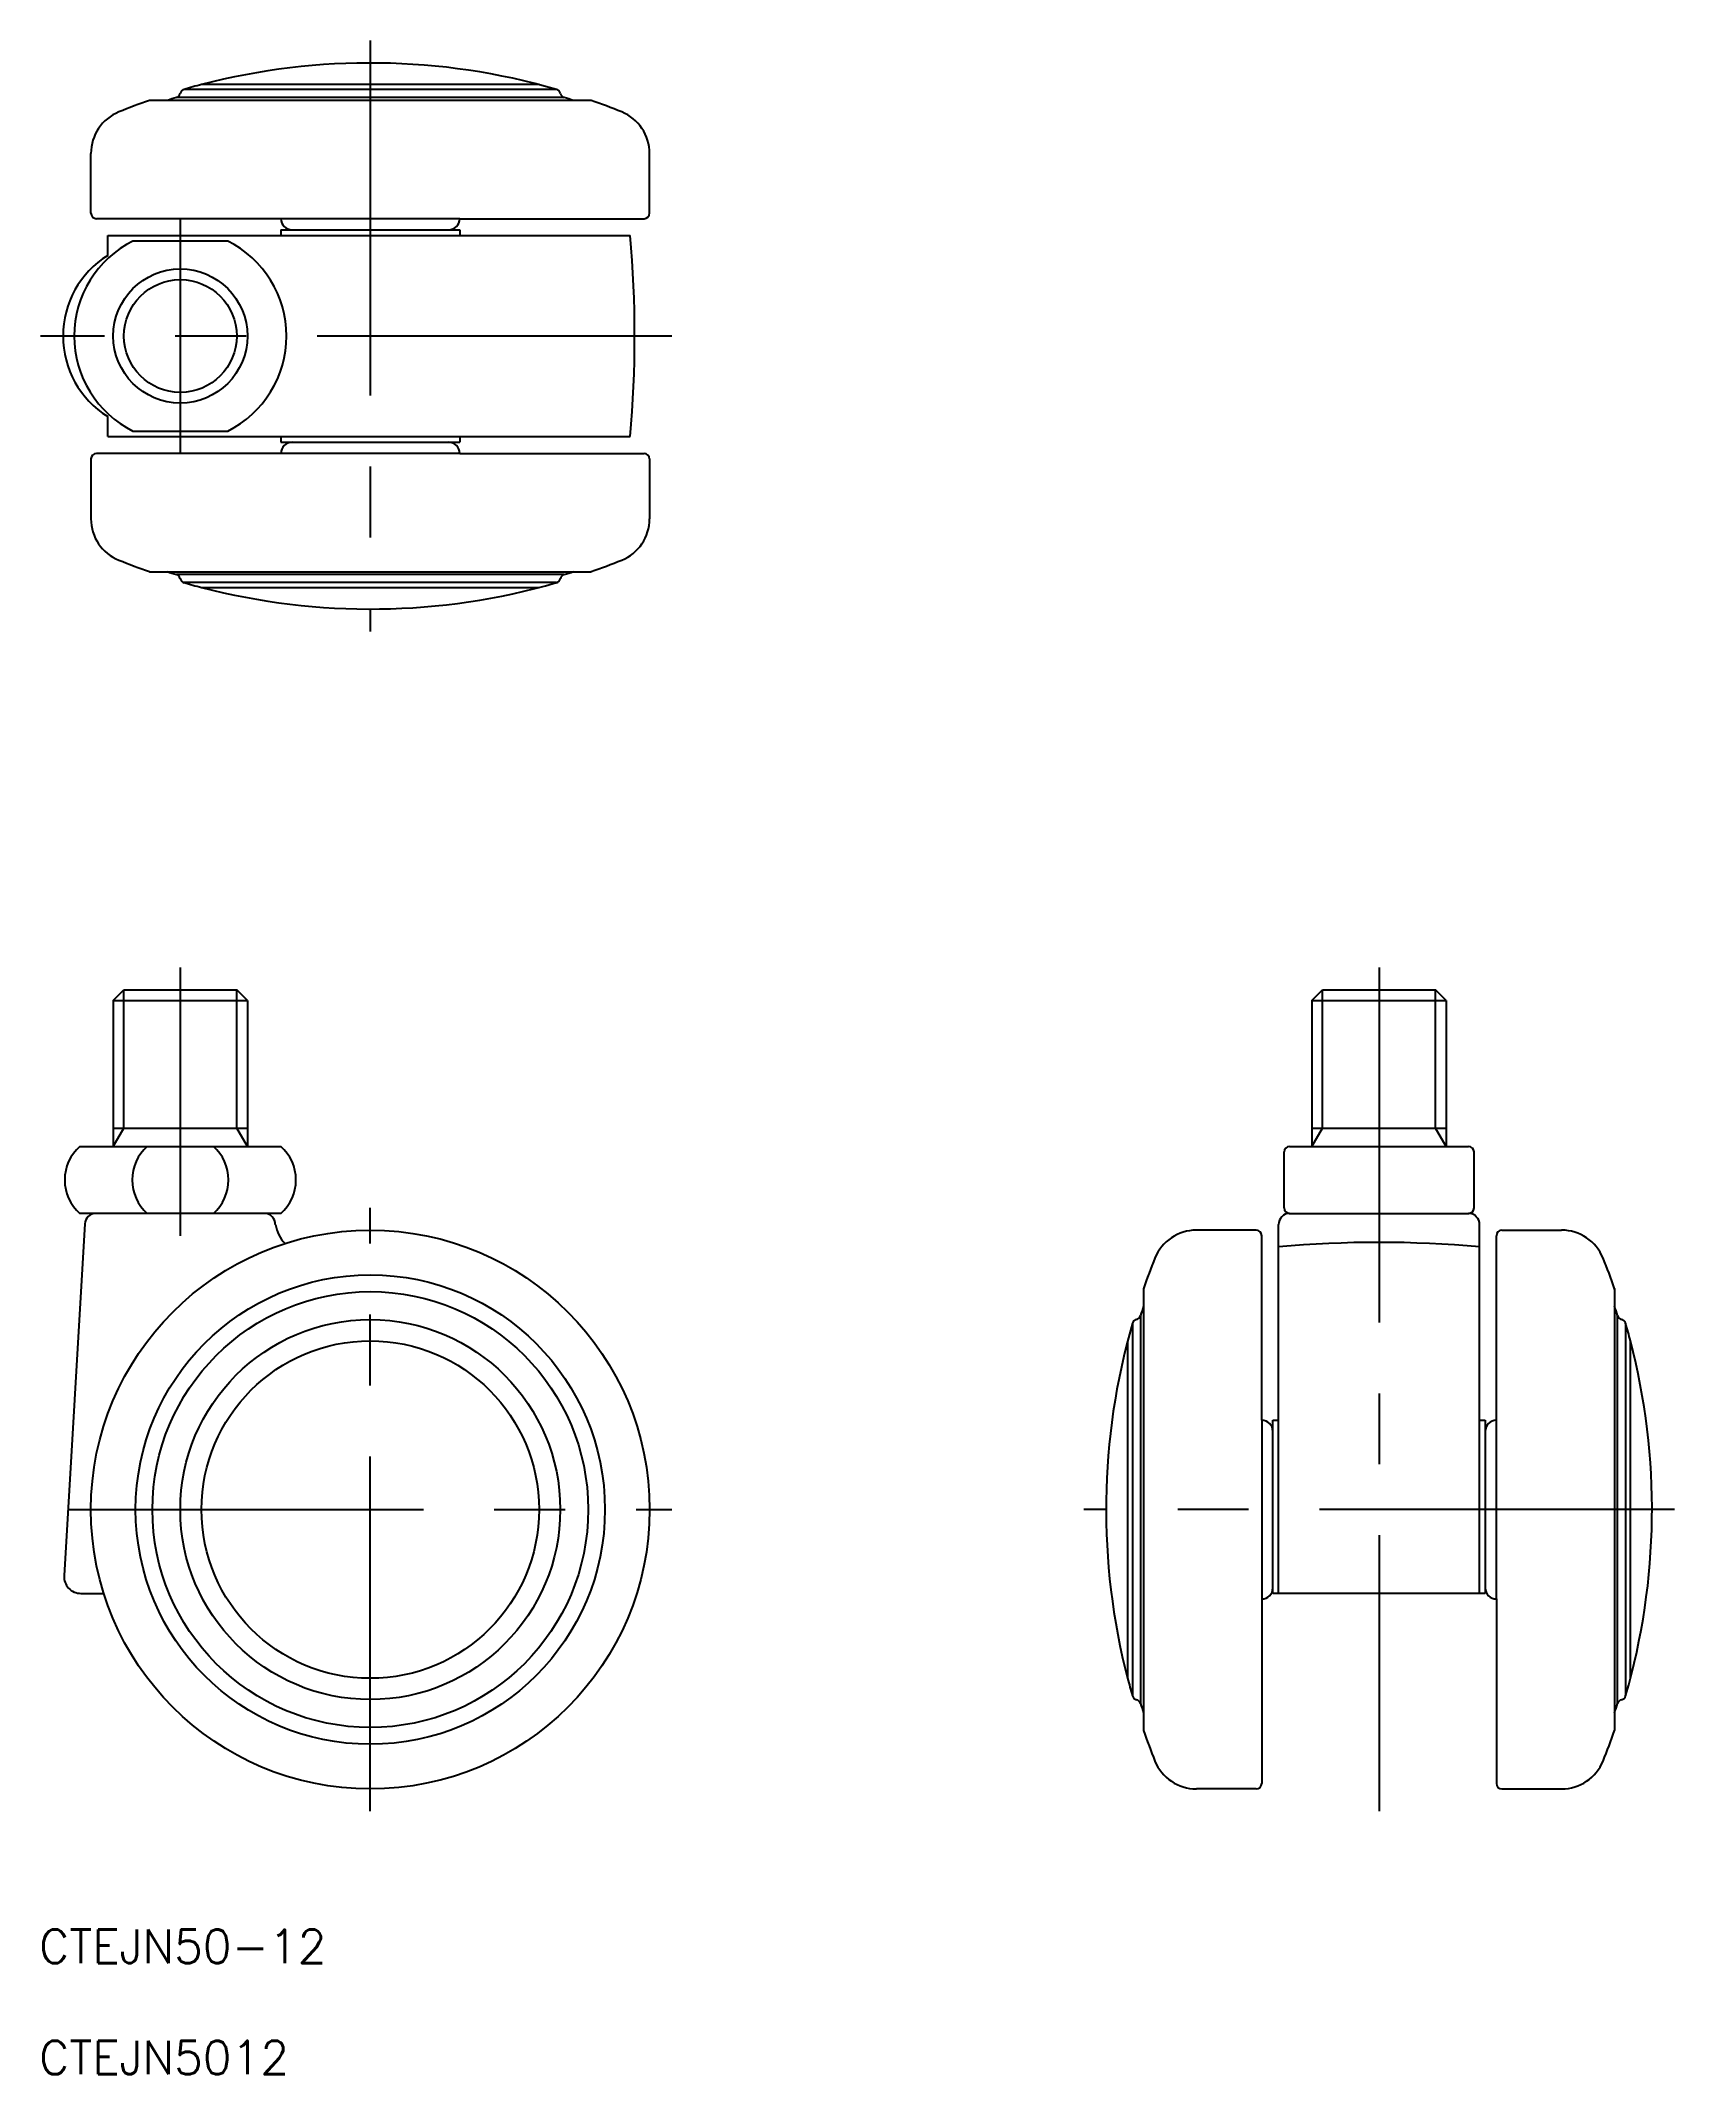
# Model space of a CAD drawing. Extents: x -30 to 117, y -51 to 131.
import ezdxf

# ---------------------------------------------------------------- set-up
doc = ezdxf.new("R2010")
doc.units = 0
doc.linetypes.add('CENTER', pattern=[50.8, 31.75, -6.35, 6.35, -6.35])
doc.layers.get('0').update_dxf_attribs({"linetype": 'CONTINUOUS'})
doc.layers.add('CENTER', color=1, linetype='CENTER')
doc.styles.get("Standard").update_dxf_attribs({"font": 'txt.shx', "height": 3, "bigfont": 'bigfont.shx'})

msp = doc.modelspace()

# ---------------------------------------------------------------- linework, layer by layer
at = {"color": 7, "linetype": 'CONTINUOUS'}
for p, q in [((15.1, 127.51), (-15.1, 127.51)), ((19.77, 126.09), (-19.77, 126.09)), ((17.35, 126.35), (-17.35, 126.35)), ((16.67, 127.08), (-16.67, 127.08)), ((-25, 116.01), (-25, 121.35)), ((25, 116.01), (25, 121.35)), ((-8, 115.51), (-24.5, 115.51)), ((8, 115.51), (-8, 115.51)), ((8, 115.51), (24.5, 115.51)), ((-23.5, 114.01), (23.25, 114.01)), ((-23.5, 112.22), (-23.5, 114.01)), ((-12.76, 113.51), (-21.24, 113.51)), ((-8, 114.51), (8, 114.51)), ((-8, 114.51), (-8, 114.01)), ((8, 114.51), (8, 114.01)), ((-23.5, 96.01), (-23.5, 97.8)), ((-21.24, 96.51), (-12.76, 96.51)), ((-23.5, 96.01), (23.25, 96.01)), ((-8, 96.01), (-8, 95.51)), ((-8, 95.51), (8, 95.51)), ((8, 96.01), (8, 95.51)), ((-25, 94.01), (-25, 88.66)), ((-8, 94.51), (-24.5, 94.51)), ((8, 94.51), (-8, 94.51)), ((8, 94.51), (24.5, 94.51)), ((25, 94.01), (25, 88.66)), ((-19.77, 83.92), (19.77, 83.92)), ((17.35, 83.66), (-17.35, 83.66)), ((16.67, 82.94), (-16.67, 82.94)), ((-15.1, 82.51), (15.1, 82.51)), ((-23, 45.55), (-22.05, 46.5)), ((-23, 45.55), (-11, 45.55)), ((-23, 45.55), (-23, 32.5)), ((-22.05, 46.5), (-11.95, 46.5)), ((-11, 45.55), (-11.95, 46.5)), ((-11, 45.55), (-11, 32.5)), ((84.28, 45.55), (85.22, 46.5)), ((84.28, 45.55), (96.28, 45.55)), ((84.28, 45.55), (84.28, 32.5)), ((85.22, 46.5), (95.33, 46.5)), ((96.28, 45.55), (95.33, 46.5)), ((96.28, 45.55), (96.28, 32.5)), ((-23, 34.14), (-11, 34.14)), ((84.28, 34.14), (96.28, 34.14)), ((-26, 32.5), (-8, 32.5)), ((81.78, 27), (81.78, 32)), ((82.28, 32.5), (98.28, 32.5)), ((98.78, 27), (98.78, 32)), ((-25.56, 25.56), (-27.41, -5.91)), ((-8, 26.5), (-26, 26.5)), ((81.28, -7.5), (81.28, 25.5)), ((82.28, 26.5), (98.28, 26.5)), ((99.28, -7.5), (99.28, 25.5)), ((79.28, 25), (73.93, 25)), ((79.78, 8), (79.78, 24.5)), ((100.78, 8), (100.78, 24.5)), ((101.28, 25), (106.62, 25)), ((69.2, 19.77), (69.2, -19.77)), ((111.36, 19.77), (111.36, -19.77)), ((68.21, 16.67), (68.21, -16.67)), ((68.93, 17.35), (68.93, -17.35)), ((111.62, -17.35), (111.62, 17.35)), ((112.35, 16.67), (112.35, -16.67)), ((67.78, 15.1), (67.78, -15.1)), ((112.78, -15.1), (112.78, 15.1)), ((79.78, 8), (79.78, -8)), ((80.78, -7.5), (80.78, 8)), ((80.78, 8), (81.28, 8)), ((99.28, 8), (99.78, 8)), ((99.78, 8), (99.78, -7.5)), ((100.78, -8), (100.78, 8)), ((-25.91, -7.5), (-23.85, -7.5)), ((79.78, -8), (79.78, -24.5)), ((99.78, -7.5), (80.78, -7.5)), ((100.78, -8), (100.78, -24.5)), ((79.28, -25), (73.93, -25)), ((101.28, -25), (106.62, -25))]:
    msp.add_line(p, q, dxfattribs=at)
at = {"color": 3, "linetype": 'CONTINUOUS'}
for p, q in [((-22.05, 34.14), (-22.05, 46.5)), ((-11.95, 34.14), (-11.95, 46.5)), ((85.22, 34.14), (85.22, 46.5)), ((95.33, 34.14), (95.33, 46.5)), ((-23, 32.5), (-22.05, 34.14)), ((-11, 32.5), (-11.95, 34.14)), ((84.28, 32.5), (85.22, 34.14)), ((96.28, 32.5), (95.33, 34.14))]:
    msp.add_line(p, q, dxfattribs=at)
at = {"color": 7, "linetype": 'CONTINUOUS'}
for centre, radius in [((-17, 105.01), 6), ((0, 0), 25), ((0, 0), 21), ((0, 0), 19.5), ((0, 0), 17), ((0, 0), 15.1)]:
    msp.add_circle(centre, radius, dxfattribs=at)
at = {"color": 3, "linetype": 'CONTINUOUS'}
msp.add_circle((-17, 105.01), 5.05, dxfattribs=at)
at = {"color": 7, "linetype": 'CONTINUOUS'}
for centre, radius, start, end in [((0, 69.44), 60, 73.8727, 104.5762), ((0, 69.44), 60, 104.5762, 106.1273), ((0, 69.44), 60, 109.2343, 112.0243), ((0, 69.44), 59.5, 106.9578, 107.8029), ((-17.5, 126.83), 0.5, 286.9578, 346.5434), ((-16.53, 126.6), 0.5, 106.1273, 166.5434), ((16.53, 126.6), 0.5, 13.4566, 73.8727), ((17.5, 126.83), 0.5, 193.4566, 253.0422), ((0, 69.44), 59.5, 72.1971, 73.0422), ((0, 69.44), 60, 67.9757, 70.7657), ((-21, 121.35), 4, 112.0243, 180), ((21, 121.35), 4, 0, 67.9757), ((-24.5, 116.01), 0.5, 180, 270), ((-7, 115.51), 1, 180, 270), ((7, 115.51), 1, 270, 360), ((24.5, 116.01), 0.5, 270, 360), ((-17, 105.01), 9.5, 116.5254, 243.4746), ((-17, 105.01), 9.5, 296.5254, 63.4746), ((-76.34, 105.01), 100, 354.8364, 5.1636), ((-19, 105.01), 8.5, 121.9657, 238.0343), ((-7, 94.51), 1, 90, 180), ((7, 94.51), 1, 0, 90), ((-24.5, 94.01), 0.5, 90, 180), ((24.5, 94.01), 0.5, 0, 90), ((-21, 88.66), 4, 180, 247.9757), ((21, 88.66), 4, 292.0243, 360), ((0, 140.58), 60, 247.9757, 250.7657), ((0, 140.58), 59.5, 252.1971, 253.0422), ((0, 140.58), 59.5, 286.9578, 287.8029), ((0, 140.58), 60, 289.2343, 292.0243), ((-17.5, 83.18), 0.5, 13.4566, 73.0422), ((-16.53, 83.42), 0.5, 193.4566, 253.8727), ((0, 140.58), 60, 253.8727, 255.4238), ((0, 140.58), 60, 255.4238, 286.1273), ((16.53, 83.42), 0.5, 286.1273, 346.5434), ((17.5, 83.18), 0.5, 106.9578, 166.5434), ((-23.35, 29.5), 4, 131.4096, 228.5904), ((-17.31, 29.5), 4, 131.4096, 228.5904), ((-16.69, 29.5), 4, 311.4096, 48.5904), ((-10.65, 29.5), 4, 311.4096, 48.5904), ((82.28, 32), 0.5, 90, 180), ((98.28, 32), 0.5, 0, 90), ((-24.56, 25.5), 1, 90, 176.6335), ((-9.5, 25.5), 1, 0, 90), ((-5.5, 25.92), 3, 188.0251, 224.8294), ((82.28, 25.5), 1, 90, 180), ((82.28, 27), 0.5, 180, 270), ((98.28, 27), 0.5, 270, 360), ((98.28, 25.5), 1, 0, 90), ((73.93, 21), 4, 90, 157.9757), ((79.28, 24.5), 0.5, 0, 90), ((90.28, -76.09), 100, 84.8364, 95.1636), ((101.28, 24.5), 0.5, 90, 180), ((106.62, 21), 4, 22.0243, 90), ((125.85, 0), 60, 157.9757, 160.7657), ((54.71, 0), 60, 19.2343, 22.0243), ((111.17, 19.7), 0.2, 340.7657, 19.2343), ((125.85, 0), 60, 163.8727, 194.5762), ((68.69, 16.53), 0.5, 103.4566, 163.8727), ((68.45, 17.5), 0.5, 283.4566, 343.0422), ((125.85, 0), 59.5, 162.1971, 163.0422), ((54.71, 0), 59.5, 16.9578, 17.8029), ((112.1, 17.5), 0.5, 196.9578, 256.5434), ((111.87, 16.53), 0.5, 16.1273, 76.5434), ((54.71, 0), 60, 14.5762, 16.1273), ((54.71, 0), 60, 343.8727, 14.5762), ((79.78, 7), 1, 0, 90), ((100.78, 7), 1, 90, 180), ((-25.91, -6), 1.5, 176.6335, 270), ((79.78, -7), 1, 270, 0), ((100.78, -7), 1, 180, 270), ((125.85, 0), 60, 194.5762, 196.1273), ((68.69, -16.53), 0.5, 196.1273, 256.5434), ((68.45, -17.5), 0.5, 16.9578, 76.5434), ((125.85, 0), 59.5, 196.9578, 197.8029), ((54.71, 0), 59.5, 342.1971, 343.0422), ((112.1, -17.5), 0.5, 103.4566, 163.0422), ((111.87, -16.53), 0.5, 283.4566, 343.8727), ((125.85, 0), 60, 199.2343, 202.0243), ((54.71, 0), 60, 337.9757, 340.7657), ((73.93, -21), 4, 202.0243, 270), ((106.62, -21), 4, 270, 337.9757), ((79.28, -24.5), 0.5, 270, 0), ((101.28, -24.5), 0.5, 180, 270)]:
    msp.add_arc(centre, radius, start, end, dxfattribs=at)
at = {"layer": 'CENTER', "color": 1, "linetype": 'CENTER'}
for p, q in [((0, 131.44), (0, 78.58)), ((-17, 94.51), (-17, 115.51)), ((27, 105.01), (-29.5, 105.01)), ((-17, 24.5), (-17, 48.5)), ((90.28, 48.5), (90.28, -27)), ((0, -27), (0, 27)), ((-27, 0), (27, 0)), ((116.71, 0), (63.85, 0))]:
    msp.add_line(p, q, dxfattribs=at)

# ---------------------------------------------------------------- texts
at = {"color": 7, "linetype": 'CONTINUOUS'}
for s, p in [('CTEJN50-12', (-29.64, -40.58)), ('CTEJN5012', (-29.64, -50.53))]:
    msp.add_text(s, height=3, dxfattribs=at).set_placement(p)

doc.saveas('drawing.dxf')
